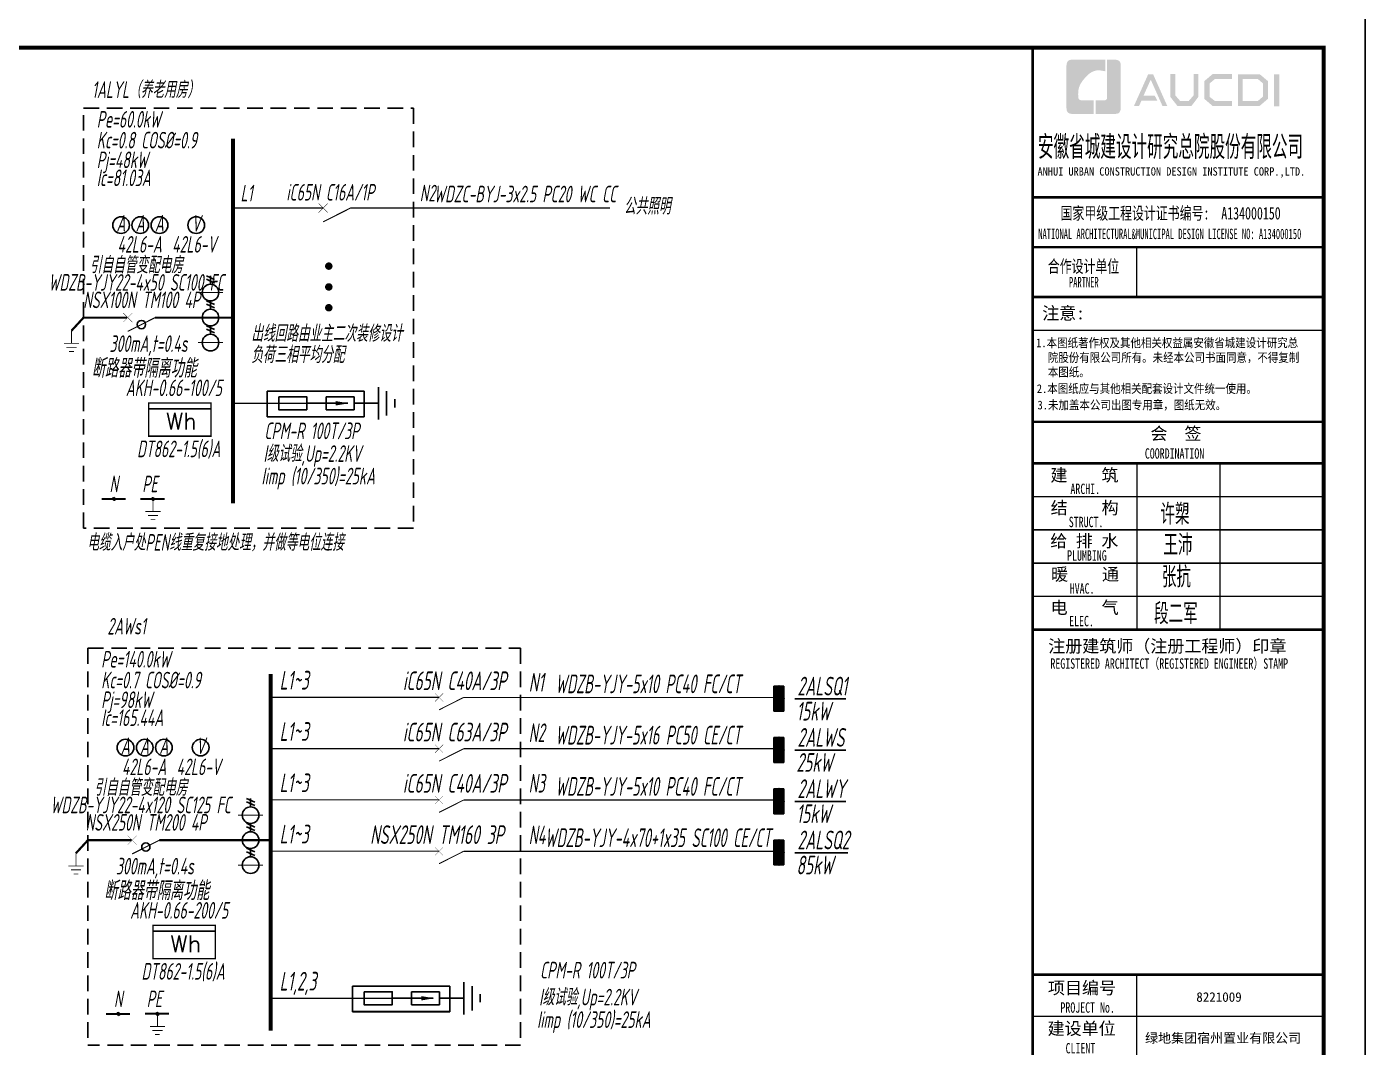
# Model space of a CAD drawing. Extents: x 491024 to 1725648, y 860327 to 1705161.
# Drawn here: x 578023 to 610215, y 1020857 to 1045404 of the extents above; entities that cross this region are included whole.
import ezdxf
from ezdxf.enums import TextEntityAlignment as Align

# ---------------------------------------------------------------- set-up
doc = ezdxf.new("R2010")
doc.units = 0
doc.header["$LTSCALE"] = 1000
doc.header["$MEASUREMENT"] = 0
doc.linetypes.add('DASH', pattern=[0.35, 0.25, -0.1])
doc.linetypes.add('DASH4', pattern=[0.1875, 0.125, -0.0625])
for name, color, linetype in [('DIM-照明', 3, 'Continuous'), ('ELEMENT', 3, 'Continuous'), ('EQUIP-箱柜', 3, 'Continuous'), ('PUB_TITLE', 7, 'Continuous'), ('WIRE-消防', 4, 'Continuous'), ('WIRE-照明', 2, 'Continuous'), ('图框', 140, 'Continuous'), ('图签文字', 147, 'Continuous')]:
    doc.layers.add(name, color=color, linetype=linetype)
doc.layers.add('图签', color=147, linetype='Continuous', lineweight=18)
doc.styles.add('_SIMPLEX', font='SIMPLEX.shx', dxfattribs={"width": 0.8, "bigfont": 'hztxt.shx'})
doc.styles.add('_TCH_LABEL', font='simhei.ttf')
doc.styles.add('HT', font='simhei.ttf')
doc.styles.add('HZTXT', font='gbeitc.shx', dxfattribs={"width": 0.8, "height": 400, "bigfont": 'hztxt.shx'})
doc.styles.get("Standard").update_dxf_attribs({"font": 'gbenor.shx', "bigfont": 'gbcbig.shx'})
doc.styles.add('宋体', font='', dxfattribs={"height": 50})
doc.styles.add('建筑图签-1', font='simhei.ttf', dxfattribs={"width": 0.7})
doc.styles.add('建筑图签-2', font='TXT.shx', dxfattribs={"width": 0.5, "bigfont": 'HZTXT.shx'})
doc.styles.get('宋体').set_extended_font_data('SimSun')

# ---------------------------------------------------------------- blocks, each defined once
blk = doc.blocks.new('1107AA')
at = {"color": 3, "linetype": 'Continuous'}
for points, const_width in [([(0, -7.5), (-3.79, 0)], 0.3), ([(-1.25, 1.25), (1.25, -1.25)], 0.1), ([(1.25, 1.25), (-1.25, -1.25)], 0.1)]:
    blk.add_lwpolyline(points, dxfattribs=dict(at, const_width=const_width))
blk = doc.blocks.new('0114')
at = {"color": 3, "linetype": 'Continuous', "const_width": 0.3}
for points in [[(0, 0), (0, -4.58)], [(-2.75, -4.58), (2.75, -4.58)], [(-1.83, -6.01), (1.83, -6.01)], [(-0.86, -7.5), (0.86, -7.5)]]:
    blk.add_lwpolyline(points, dxfattribs=at)
blk = doc.blocks.new('*X206')
at = {"color": 0}
for p, q in [((197.1, 124.2), (199.7, 126.7)), ((197.2, 123.8), (200.1, 126.7)), ((197.2, 124.6), (199.2, 126.7)), ((197.3, 123.4), (200.4, 126.6)), ((197.3, 125.2), (198.6, 126.5)), ((197.4, 123.1), (200.7, 126.5)), ((197.5, 122.9), (201, 126.3)), ((197.7, 122.6), (201.2, 126.1)), ((197.9, 122.4), (201.4, 125.9)), ((198.1, 122.2), (201.6, 125.7)), ((198.4, 122), (201.8, 125.4)), ((198.7, 121.9), (201.9, 125.2)), ((199, 121.8), (202, 124.8)), ((199.4, 121.7), (202.1, 124.5)), ((199.8, 121.7), (202.1, 124.1)), ((200.3, 121.8), (202, 123.5)), ((201.2, 122.3), (201.6, 122.7))]:
    blk.add_line(p, q, dxfattribs=at)
blk = doc.blocks.new('HC000089')
at = {"color": 4, "linetype": 'Continuous', "const_width": 0.2}
blk.add_lwpolyline([(-1.8, -1.8, 0.198912), (0, -2.5, 0.198912), (1.8, -1.8, 0.198912), (2.5, 0, 0.198912), (1.8, 1.8, 0.198912), (0, 2.5, 0.198912), (-1.8, 1.8, 0.198912), (-2.5, 0, 0.198912)], format="xyb", close=True, dxfattribs=at)
at = {"color": 4}
blk.add_blockref('*X206', (-199.6, -124.2), dxfattribs=at)
blk = doc.blocks.new('A$C7C37685A')
at = {"layer": 'ELEMENT', "color": 3}
for p, q in [((1135, -260), (1135, 260)), ((294, 104), (294, -104)), ((745, 104), (294, 104)), ((641, 0), (294, 0)), ((745, -104), (745, 104)), ((1264, -195), (1264, 195)), ((1394, -65), (1394, 65)), ((294, -104), (745, -104))]:
    blk.add_line(p, q, dxfattribs=at)
for points in [[(294, 0), (0, 0)], [(745, 0), (1135, 0)]]:
    blk.add_lwpolyline(points, dxfattribs=at)
for points in [[(658, 0), (450, -35), (450, 35), (658, 0)], [(450, 35), (658, 0), (450, -35), (450, 35)], [(450, -35), (450, 35), (658, 0), (450, 35)]]:
    blk.add_solid(points, dxfattribs=at)
blk = doc.blocks.new('A$C64190E90')
at = {"layer": 'DIM-照明', "color": 3}
blk.add_lwpolyline([(0, 104), (450, 104), (450, -104), (0, -104)], close=True, dxfattribs=at)
at = {"layer": 'DIM-照明'}
blk.add_blockref('A$C7C37685A', (466, 0), dxfattribs=at)
blk = doc.blocks.new('A$C5F6A5641')
at = {"layer": 'WIRE-照明', "color": 3}
for p, q in [((0, 0), (2337, 0)), ((0, -611), (0, 0)), ((2337, 0), (2337, -611)), ((2337, -611), (0, -611))]:
    blk.add_line(p, q, dxfattribs=at)
blk = doc.blocks.new('0923')
at = {"color": 3, "linetype": 'Continuous'}
for p, q in [((-5, -3.75), (-2.5, -3.75)), ((-4.61, -5), (-3.5, -2.5)), ((-3.56, -5), (-2.45, -2.5)), ((2.5, -3.75), (5, -3.75)), ((2.89, -5), (4, -2.5)), ((3.94, -5), (5.05, -2.5)), ((10, -3.75), (12.5, -3.75)), ((10.39, -5), (11.5, -2.5)), ((11.44, -5), (12.55, -2.5))]:
    blk.add_line(p, q, dxfattribs=at)
at = {"color": 3, "linetype": 'Continuous', "const_width": 0.3}
for points in [[(-7.5, 0), (-7.5, -7.5)], [(0, 0), (0, -7.5)], [(7.5, 0), (7.5, -7.5)]]:
    blk.add_lwpolyline(points, dxfattribs=at)
at = {"color": 3, "linetype": 'Continuous'}
for centre in [(-7.5, -3.75), (0, -3.75), (7.5, -3.75)]:
    blk.add_circle(centre, 2.5, dxfattribs=at)
blk = doc.blocks.new('$element$00000586')
blk.add_line((0.173, 0), (0.173, -1))
at = {"const_width": 0.0233}
blk.add_lwpolyline([(-0.267, 0), (0.267, 0), (0.267, -1), (-0.267, -1), (-0.267, 0)], dxfattribs=at)
at = {"style": '_SIMPLEX'}
blk.add_text('Wh', height=0.2667, rotation=270, dxfattribs=at).set_placement((-0.161, -0.281))
at = {"flags": 9}
blk.add_attdef('S', (0, 0), '', height=0.00000667, dxfattribs=at)
blk.add_attdef('S', (0, 0), '', height=0.00000667, dxfattribs=at)
blk.add_attdef('S', (0, 0), '', height=0.00000667, dxfattribs=at)
blk = doc.blocks.new('*X189')
at = {"color": 0}
for p, q in [((-250, 33), (-83, 200)), ((-250, 68), (-118, 200)), ((-250, 104), (-154, 200)), ((-250, 139), (-189, 200)), ((-250, 174), (-224, 200)), ((-247, 0), (-47, 200)), ((-212, 0), (-12, 200)), ((-177, 0), (23, 200)), ((-141, 0), (59, 200)), ((-106, 0), (94, 200)), ((-71, 0), (129, 200)), ((-35, 0), (165, 200)), ((0, 0), (200, 200)), ((35, 0), (235, 200)), ((71, 0), (250, 179)), ((106, 0), (250, 144)), ((141, 0), (250, 109)), ((177, 0), (250, 73)), ((212, 0), (250, 38)), ((247, 0), (250, 3))]:
    blk.add_line(p, q, dxfattribs=at)
blk = doc.blocks.new('$equip$00001421')
for p, q in [((0.75, 0.6), (-0.75, 0.6)), ((-0.75, 0.6), (-0.75, 0)), ((-0.75, 0), (0.75, 0)), ((0.75, 0), (0.75, 0.6))]:
    blk.add_line(p, q)
at = {"const_width": 0.6}
blk.add_lwpolyline([(-0.75, 0.3), (0.75, 0.3)], dxfattribs=at)
for p in [(-0.75, 0.3), (0, 0.6), (0, 0), (0.75, 0.3)]:
    blk.add_point(p)
at = {"xscale": 0.00300000000061118, "yscale": 0.00300000000061118, "zscale": 0.00300000000061118}
blk.add_blockref('*X189', (0, 0), dxfattribs=at)
at = {"style": '_TCH_LABEL', "flags": 9}
blk.add_attdef('A', (0, 0), '', height=0.00002, dxfattribs=at)
blk = doc.blocks.new('院标1')
h = blk.add_hatch(color=150)
h.dxf.hatch_style = 1
h.set_gradient(color1=(33, 113, 253), color2=(33, 113, 253), tint=1, name='INVCURVED')
edge = h.paths.add_edge_path()
edge.add_spline(control_points=[(116373, 648379), (116379, 648379), (116382, 648379), (116391, 648379), (116391, 648379), (116391, 648379), (116616, 648379), (116616, 648379), (116616, 648379), (116616, 648379), (116616, 648054), (116616, 648054), (116616, 648054), (116616, 648054), (116108, 648054), (116108, 648054), (116108, 648054), (116028, 648054), (115963, 648111), (115963, 648199), (115963, 648199), (115963, 648199), (115963, 649215), (115963, 649215), (115963, 649215), (115963, 649295), (116018, 649360), (116108, 649360), (116108, 649360), (116108, 649360), (116897, 649360), (116897, 649360), (116897, 649360), (116897, 649360), (116897, 649080), (116897, 649080), (116897, 649080), (116897, 649080), (116566, 649140), (116356, 648859), (116356, 648859), (116245, 648719), (116240, 648545), (116247, 648466), (116247, 648466), (116254, 648386), (116247, 648466), (116247, 648466), (116247, 648466), (116247, 648466), (116258, 648374), (116373, 648379)], knot_values=[0, 0, 0, 0, 0.071429, 0.071429, 0.071429, 0.107143, 0.142857, 0.142857, 0.142857, 0.178571, 0.214286, 0.214286, 0.214286, 0.25, 0.285714, 0.285714, 0.285714, 0.321429, 0.357143, 0.357143, 0.357143, 0.392857, 0.428571, 0.428571, 0.428571, 0.464286, 0.5, 0.5, 0.5, 0.535714, 0.571429, 0.571429, 0.571429, 0.607143, 0.642857, 0.642857, 0.642857, 0.678571, 0.714286, 0.714286, 0.714286, 0.75, 0.785714, 0.785714, 0.785714, 0.821429, 0.857143, 0.857143, 0.857143, 0.928571, 1, 1, 1, 1], degree=3, periodic=0)
h = blk.add_hatch(color=150)
h.dxf.hatch_style = 1
h.set_gradient(color1=(33, 113, 253), color2=(33, 113, 253), tint=1, name='INVCURVED')
edge = h.paths.add_edge_path()
edge.add_spline(control_points=[(117268, 649215), (117268, 649215), (117268, 648199), (117268, 648199), (117268, 648199), (117268, 648114), (117212, 648054), (117123, 648054), (117123, 648054), (117123, 648054), (116663, 648054), (116663, 648054), (116663, 648054), (116663, 648054), (116663, 648379), (116663, 648379), (116663, 648379), (116663, 648379), (116865, 648379), (116865, 648379), (116865, 648379), (116907, 648379), (116941, 648413), (116941, 648455), (116941, 648455), (116941, 648455), (116941, 649360), (116941, 649360), (116941, 649360), (116941, 649360), (117123, 649360), (117123, 649360), (117123, 649360), (117204, 649360), (117268, 649306), (117268, 649215)], knot_values=[0, 0, 0, 0, 0.1, 0.1, 0.1, 0.15, 0.2, 0.2, 0.2, 0.25, 0.3, 0.3, 0.3, 0.35, 0.4, 0.4, 0.4, 0.45, 0.5, 0.5, 0.5, 0.55, 0.6, 0.6, 0.6, 0.65, 0.7, 0.7, 0.7, 0.75, 0.8, 0.8, 0.8, 0.9, 1, 1, 1, 1], degree=3, periodic=0)
blk = doc.blocks.new('2q3q2342q35q2343r5q23rwetr')
at = {"layer": 'PUB_TITLE'}
h = blk.add_hatch(color=147, dxfattribs=at)
h.paths.add_polyline_path([(3533426, 3160669), (3533552, 3160669), (3533552, 3159898), (3533426, 3159898)])
h.paths.add_polyline_path([(3532673, 3160552), (3532673, 3160026), (3533034, 3160026), (3533158, 3160133), (3533158, 3160451), (3533038, 3160552)], flags=16)
h.paths.add_polyline_path([(3532555, 3160670), (3532555, 3159908), (3533078, 3159908), (3533276, 3160078), (3533276, 3160506), (3533081, 3160670)])
h.paths.add_polyline_path([(3532412, 3160674), (3532412, 3160558), (3532005, 3160558), (3531873, 3160447), (3531873, 3160128), (3532005, 3160025), (3532415, 3160025), (3532415, 3159904), (3531951, 3159904), (3531748, 3160078), (3531748, 3160506), (3531947, 3160674)])
h.paths.add_polyline_path([(3530929, 3160672), (3531050, 3160672), (3531050, 3160161), (3531164, 3160030), (3531375, 3160030), (3531489, 3160161), (3531489, 3160672), (3531603, 3160672), (3531603, 3160124), (3531438, 3159907), (3531101, 3159907), (3530929, 3160126)])
h.paths.add_polyline_path([(3530398, 3160671), (3530515, 3160671), (3530857, 3159906), (3530741, 3159906), (3530459, 3160540), (3530284, 3160152), (3530556, 3160152), (3530616, 3160037), (3530236, 3160037), (3530177, 3159904), (3530054, 3159904)])
at = {"layer": '图框'}
for p, q in [((3527618, 3157710), (3534618, 3157710)), ((3527618, 3157710), (3534618, 3157710)), ((3527618, 3156510), (3534618, 3156510))]:
    blk.add_line(p, q, dxfattribs=at)
for points, const_width in [([(3527618, 3121310), (3527618, 3161310)], 70), ([(3527618, 3157710), (3534618, 3157710)], 60), ([(3527618, 3156510), (3534618, 3156510)], 60), ([(3527618, 3156510), (3534618, 3156510)], 60), ([(3530118, 3156510), (3530118, 3155310)], 35), ([(3527618, 3155310), (3534618, 3155310)], 60), ([(3527618, 3155310), (3534618, 3155310)], 60), ([(3527618, 3154510), (3534618, 3154510)], 35), ([(3527626, 3152310), (3534626, 3152310)], 60), ([(3527626, 3151310), (3534626, 3151310)], 70), ([(3527626, 3151310), (3534626, 3151310)], 70), ([(3530126, 3151310), (3530126, 3147310)], 35), ([(3532126, 3151310), (3532126, 3147310)], 35), ([(3527626, 3150510), (3534626, 3150510)], 35), ([(3527626, 3149710), (3534626, 3149710)], 35), ([(3527626, 3148910), (3534626, 3148910)], 35), ([(3527626, 3148110), (3534626, 3148110)], 35), ([(3527626, 3147310), (3534626, 3147310)], 70), ([(3527618, 3139010), (3534618, 3139010)], 70), ([(3527618, 3139010), (3534618, 3139010)], 70), ([(3530118, 3135010), (3530118, 3139010)], 35), ([(3527618, 3138010), (3534618, 3138010)], 35)]:
    blk.add_lwpolyline(points, dxfattribs=dict(at, const_width=const_width))
blk.add_blockref('院标1', (3412469, 2511661))
at = {"layer": 'PUB_TITLE', "style": 'HT', "width": 0.88}
for s, p in [('1.本图纸著作权及其他相关权益属安徽省城建设计研究总', (3527703, 3154103)), ('院股份有限公司所有。未经本公司书面同意，不得复制', (3527983, 3153749)), ('本图纸。', (3527983, 3153399)), (' 2.本图纸应与其他相关配套设计文件统一使用。 ', (3527593, 3153002)), ('3.未加盖本公司出图专用章，图纸无效。', (3527736, 3152608))]:
    blk.add_text(s, height=210, dxfattribs=at).set_placement(p)
at = {"layer": '图签', "color": 2, "style": '宋体'}
for s, height, p in [('8221009', 229.3, (3531555, 3138358)), ('绿地集团宿州置业有限公司', 229.34, (3530323, 3137372))]:
    blk.add_text(s, height=height, dxfattribs=at).set_placement(p)
at = {"layer": '图签文字', "color": 7, "style": '建筑图签-1'}
for s, height, width, p in [('安徽省城建设计研究总院股份有限公司', 500, 0.55, (3527746, 3158687)), ('国家甲级工程设计证书编号:  A134000150', 300, 0.7, (3528290, 3157177)), ('合作设计单位', 300, 0.7, (3527983, 3155900))]:
    blk.add_text(s, height=height, dxfattribs=dict(at, width=width)).set_placement(p)
at = {"layer": '图签文字', "linetype": 'Continuous', "style": '建筑图签-1', "width": 0.91}
blk.add_text('ANHUI URBAN CONSTRUCTION DESIGN INSTITUTE CORP.,LTD.', height=200, dxfattribs=at).set_placement((3527736, 3158232))
at = {"layer": '图签文字', "style": '建筑图签-1'}
for s, width, p in [('NATIONAL ARCHITECTURAL&MUNICIPAL DESIGN LICENSE NO: A134000150', 0.6, (3527754, 3156705)), ('PARTNER', 0.6, (3528492, 3155544)), ('COORDINATION', 0.7, (3530317, 3151423)), ('ARCHI.', 0.7, (3528527, 3150572)), ('STRUCT.', 0.7, (3528487, 3149775)), ('PLUMBING', 0.7, (3528447, 3148969)), ('HVAC.', 0.7, (3528511, 3148175)), ('ELEC.', 0.7, (3528496, 3147391)), ('REGISTERED ARCHITECT（REGISTERED ENGINEER）STAMP', 0.7, (3528046, 3146369)), ('PROJECT No.', 0.7, (3528287, 3138095, -1799)), ('CLIENT', 0.7, (3528411, 3137116))]:
    blk.add_text(s, height=250, dxfattribs=dict(at, width=width)).set_placement(p)
at = {"layer": '图签文字', "color": 7, "style": '建筑图签-1'}
for s, p in [('注意:', (3527849, 3154773)), ('会  签', (3530452, 3151878)), ('建    筑', (3528047, 3150877)), ('结    构', (3528052, 3150089)), ('给 排 水', (3528043, 3149295)), ('暖    通', (3528061, 3148492)), ('电    气', (3528051, 3147692)), ('注册建筑师（注册工程师）印章', (3527993, 3146764)), ('项目编号', (3527986, 3138543)), ('建设单位', (3527978, 3137565))]:
    blk.add_text(s, height=300, dxfattribs=at).set_placement(p)
at = {"layer": '图签文字', "color": 1, "style": '建筑图签-2', "width": 0.7}
for s, p in [('许槊', (3530692, 3149838)), ('王沛', (3530763, 3149097)), ('张抗', (3530727, 3148326)), ('段二军', (3530538, 3147442))]:
    blk.add_text(s, height=500, dxfattribs=at).set_placement(p)

msp = doc.modelspace()

# ---------------------------------------------------------------- linework, layer by layer
at = {"layer": 'DIM-照明', "color": 3, "linetype": 'DASH4', "ltscale": 3}
for p, q in [((579387.7, 1033343.3), (579387.7, 1043443.8)), ((579387.7, 1043443.8), (587325.5, 1043443.8)), ((587325.5, 1043443.8), (587325.5, 1033343.3)), ((587325.5, 1033343.3), (579387.7, 1033343.3)), ((579494.3, 1030456.3), (589900.9, 1030456.3)), ((579494.3, 1030456.3), (579494.3, 1020905.6)), ((589900.9, 1030456.3), (589900.9, 1020905.6)), ((589900.9, 1020905.6), (579494.3, 1020905.6))]:
    msp.add_line(p, q, dxfattribs=at)
at = {"layer": 'DIM-照明', "color": 7}
for p, q in [((596497.4, 1029236.7), (597724.7, 1029236.7)), ((596497.4, 1028003), (597724.7, 1028003)), ((596497.4, 1026769.3), (597724.7, 1026769.3)), ((596497.4, 1025535.6), (597767, 1025535.6))]:
    msp.add_line(p, q, dxfattribs=at)
at = {"layer": 'DIM-照明', "color": 3, "const_width": 100, "elevation": 0}
msp.add_lwpolyline([(582983.4, 1042713.6), (582983.4, 1033941.8)], dxfattribs=at)
at = {"layer": 'DIM-照明', "color": 3, "linetype": 'Continuous'}
for points, const_width in [([(582983.4, 1041042.9), (585150.9, 1041042.9)], 28.8), ([(585808, 1041042.9), (592048.2, 1041042.9)], 28.8), ([(579387.7, 1038407.3), (579098.2, 1038091.7)], 52.6), ([(579387.7, 1038407.3), (580436.8, 1038407.3)], 52.6), ([(581108.4, 1038407.3), (582983.4, 1038407.3)], 52.6), ([(583889.2, 1029274.4), (585236.2, 1029274.4)], 29), ([(585236.2, 1029274.4), (587938.6, 1029274.4)], 29), ([(588528.5, 1029270), (595991.8, 1029270)], 29), ([(583889.2, 1028040.7), (585236.2, 1028040.7)], 29), ([(585236.2, 1028040.7), (587938.6, 1028040.7)], 29), ([(588528.5, 1028036.3), (595991.8, 1028036.3)], 29), ([(583889.2, 1026807), (585236.2, 1026807)], 29), ([(585236.2, 1026807), (587938.6, 1026807)], 29), ([(588528.5, 1026802.6), (595991.8, 1026802.6)], 29), ([(579494.3, 1025838.3), (579204.8, 1025522.7)], 52.6), ([(579494.3, 1025838.3), (580543.4, 1025838.3)], 52.6), ([(581215, 1025838.3), (583889.2, 1025838.3)], 52.6), ([(583889.2, 1025573.3), (585236.2, 1025573.3)], 29), ([(585236.2, 1025573.3), (587938.6, 1025573.3)], 29), ([(588528.5, 1025568.9), (595991.8, 1025568.9)], 29), ([(583889.2, 1022034.8), (587102.8, 1022034.8)], 29), ([(579927.1, 1021656.6), (580507.6, 1021656.6)], 47.5), ([(580864.6, 1021660.7), (581445, 1021660.7)], 47.5)]:
    msp.add_lwpolyline(points, dxfattribs=dict(at, const_width=const_width))
at = {"layer": 'DIM-照明', "color": 7, "const_width": 90, "elevation": 0}
for points in [[(585241.9, 1039645.9, 1), (585331.9, 1039645.9, 1)], [(585241.9, 1039145.3, 1), (585331.9, 1039145.3, 1)], [(585241.9, 1038644.8, 1), (585331.9, 1038644.8, 1)]]:
    msp.add_lwpolyline(points, format="xyb", close=True, dxfattribs=at)
at = {"layer": 'DIM-照明', "color": 3, "linetype": 'Continuous', "elevation": 0}
for points, const_width in [([(584757.5, 1036346.6), (582983.4, 1036346.6)], 28.8), ([(579820.6, 1034043.8), (580401, 1034043.8)], 47.5), ([(580758, 1034047.9), (581338.5, 1034047.9)], 47.5)]:
    msp.add_lwpolyline(points, dxfattribs=dict(at, const_width=const_width))
at = {"layer": 'DIM-照明', "color": 3, "const_width": 100}
msp.add_lwpolyline([(583889.2, 1029837.3), (583889.2, 1021251.9)], dxfattribs=at)
at = {"layer": 'DIM-照明', "color": 3, "linetype": 'Continuous'}
for centre in [(580779.9, 1038241.3), (580886.4, 1025672.3)]:
    msp.add_circle(centre, 100.1, dxfattribs=at)
at = {"layer": 'ELEMENT', "linetype": 'ByBlock'}
for centre in [(580291, 1040633.1), (580753, 1040633.1), (581215.1, 1040633.1), (582098.4, 1040633.1), (580397.5, 1028064.1), (580859.6, 1028064.1), (581321.6, 1028064.1), (582204.9, 1028064.1)]:
    msp.add_circle(centre, 201, dxfattribs=at)
at = {"layer": 'WIRE-照明', "color": 3}
for p, q in [((585858.4, 1022322.9), (588195.1, 1022322.9)), ((585858.4, 1021712.3), (585858.4, 1022322.9)), ((588195.1, 1022322.9), (588195.1, 1021712.3)), ((588195.1, 1021712.3), (585858.4, 1021712.3))]:
    msp.add_line(p, q, dxfattribs=at)
at = {"layer": '图框'}
msp.add_lwpolyline([(550815, 1045856), (610214.8, 1045856), (610214.8, 1003901.8), (550815, 1003901.8)], close=True, dxfattribs=at)
at = {"layer": '图框', "const_width": 100}
msp.add_lwpolyline([(553315, 1004901.8), (609215, 1004901.8), (609215, 1044901.8), (553315, 1044901.8)], close=True, dxfattribs=at)

# ---------------------------------------------------------------- block references
at = {"layer": 'DIM-照明', "linetype": 'Continuous'}
for p, xscale, yscale, zscale, rotation in [((585150.9, 1041042.9), 87.60960008323309, 87.60960008323309, 87.60960008323309, 89.99999998827529), ((580451.3, 1038407.3), 87.60960008323309, 87.60960008323309, 87.60960008323309, 89.99999998827529), ((587938.6, 1029270), 78.65151834487915, 78.65151834487915, 78.65151834487915, 90), ((587938.6, 1028036.3), 78.65151834487915, 78.65151834487915, 78.65151834487915, 90), ((587938.6, 1026802.6), 78.65151834487915, 78.65151834487915, 78.65151834487915, 90), ((580557.9, 1025838.3), 87.60960008323309, 87.60960008323309, 87.60960008323309, 89.99999998827529), ((587938.6, 1025568.9), 78.65151834487915, 78.65151834487915, 78.65151834487915, 90)]:
    msp.add_blockref('1107AA', p, dxfattribs=dict(at, xscale=xscale, yscale=yscale, zscale=zscale, rotation=rotation))
at = {"layer": 'DIM-照明', "linetype": 'DASH', "zscale": 66.49999999999999}
for p, xscale, yscale, rotation in [((579098.2, 1038091.7), -66.49999997299165, 66.50000019388972, 1.50656647157632e-06), ((581059.2, 1034047.9), -66.49999997299165, 66.50000019388972, 1.50656647157632e-06), ((579204.8, 1025522.7), -66.49999997299165, 66.50000019388972, 1.50656647157632e-06), ((581165.7, 1021660.7), -66.50000000000003, 66.5, 1.643353773062017e-06)]:
    msp.add_blockref('0114', p, dxfattribs=dict(at, xscale=xscale, yscale=yscale, rotation=rotation))
at = {"layer": 'DIM-照明'}
for p, xscale, yscale, zscale in [((580122.7, 1034043.7), 14.62999994307756, 14.62999994307756, 14.62999994307756), ((581059.2, 1034043.7), 14.62999994307756, 14.62999994307756, 14.62999994307756), ((580229.3, 1021656.5), 14.62999999523163, 14.62999999523163, 14.62999999523163), ((581165.8, 1021656.5), 14.62999999523163, 14.62999999523163, 14.62999999523163)]:
    msp.add_blockref('HC000089', p, dxfattribs=dict(at, xscale=xscale, yscale=yscale, zscale=zscale))
at = {"layer": 'ELEMENT', "linetype": 'ByBlock', "xscale": 80.11444089422005, "yscale": 80.11444089422005, "zscale": 80.11444089422005, "rotation": 89.9999984630715}
for p in [(582141.3, 1038407.3), (583106.5, 1025838.3)]:
    msp.add_blockref('0923', p, dxfattribs=at)
at = {"layer": 'ELEMENT', "color": 3, "linetype": 'ByBlock', "xscale": 1499.999999996973, "yscale": 1499.999999996973, "zscale": 1499.999999996973, "rotation": 90.0000000000266}
for p in [(580952.8, 1035955.5), (581059.3, 1023386.5)]:
    msp.add_blockref('$element$00000586', p, dxfattribs=at)
at = {"layer": 'EQUIP-箱柜', "xscale": 400, "yscale": 400, "zscale": 400, "rotation": 90}
for p in [(596231.8, 1029242.1), (596231.8, 1028008.4), (596231.8, 1026774.7), (596231.8, 1025541)]:
    msp.add_blockref('$equip$00001421', p, dxfattribs=at)
at = {"layer": 'WIRE-消防'}
for p in [(583803.7, 1036634.7, 0), (585858.4, 1022322.9)]:
    msp.add_blockref('A$C5F6A5641', p, dxfattribs=at)
at = {"layer": 'WIRE-照明'}
for p, xscale, yscale, zscale in [((584081.9, 1036346.6, 0), 1.500000001629815, 1.500000001629815, 1.500000001629815), ((586136.7, 1022034.8), 1.5, 1.5, 1.5)]:
    msp.add_blockref('A$C64190E90', p, dxfattribs=dict(at, xscale=xscale, yscale=yscale, zscale=zscale))
at = {"layer": '图框'}
msp.add_blockref('2q3q2342q35q2343r5q23rwetr', (-2925402.8, -2116408.3), dxfattribs=at)

# ---------------------------------------------------------------- texts
at = {"layer": 'DIM-照明', "color": 7, "linetype": 'Continuous', "style": 'HZTXT', "width": 0.7}
for s, p in [('1ALYL（养老用房）', (580877.4, 1043912.6)), ('引自自管变配电房', (580656, 1039695.9)), ('WDZB-YJY22-4x50 SC100 FC', (580654.9, 1039255.1)), ('NSX100N TM100 4P', (580785.2, 1038834.6)), ('引自自管变配电房', (580762.5, 1027126.9)), ('WDZB-YJY22-4x120 SC125 FC', (580761.5, 1026686.1)), ('NSX250N TM200 4P', (580891.8, 1026265.6))]:
    msp.add_text(s, height=400, rotation=0, dxfattribs=at).set_placement(p, align=Align.MIDDLE)
for s, p in [('Pe=60.0kW', (579707.1, 1042977.9)), ('Kc=0.8 COS%%C=0.9', (579707.1, 1042476.3)), ('Pj=48kW', (579707.1, 1042002.3)), ('Ic=81.03A', (579707.1, 1041570.4)), ('L1', (583164.5, 1041202.4)), ('iC65N C16A/1P', (584265.8, 1041223.6)), ('N2', (587475.8, 1041203)), ('Pe=140.0kW', (579813.7, 1029990.4)), ('Kc=0.7 COS%%C=0.9', (579813.7, 1029488.8)), ('Pj=98kW', (579813.7, 1029014.7)), ('Ic=165.44A', (579813.7, 1028582.8))]:
    msp.add_text(s, height=400, rotation=0, dxfattribs=at).set_placement(p)
msp.add_text('WDZC-BYJ-3x2.5 PC20 WC CC', height=400, dxfattribs=at).set_placement((590010, 1041381.5), align=Align.MIDDLE)
at = {"layer": 'DIM-照明', "color": 7, "style": 'HZTXT', "width": 0.7}
msp.add_text('公共照明', height=400, rotation=0, dxfattribs=at).set_placement((592385, 1040888.9))
at = {"layer": 'DIM-照明', "color": 7, "linetype": 'Continuous', "style": 'HZTXT', "width": 0.7}
for s, p in [('A', (580180, 1040677.4)), ('A', (580642.1, 1040677.4)), ('A', (581104.1, 1040677.4)), ('V', (581987.4, 1040677.4)), ('42L6-A', (580206.2, 1040170.4)), ('42L6-V', (581519.5, 1040170.4)), ('A', (580286.6, 1028108.4)), ('A', (580748.6, 1028108.4)), ('A', (581210.7, 1028108.4)), ('V', (582094, 1028108.4)), ('42L6-A', (580312.7, 1027601.4)), ('42L6-V', (581626.1, 1027601.4))]:
    msp.add_text(s, height=400, dxfattribs=at).set_placement(p, align=Align.MIDDLE_LEFT)
for s, p in [('出线回路由业主二次装修设计', (583420.5, 1037826)), ('300mA,t=0.4s', (580014, 1037581.5)), ('负荷三相平均分配', (583420.5, 1037314.3)), ('AKH-0.66-100/5', (580402.3, 1036518.4)), ('CPM-R 100T/3P', (583738.7, 1035483.3, 0)), ('DT862-1.5(6)A', (580676.8, 1035050)), ('I级试验,Up=2.2KV', (583717, 1034937.3, 0)), ('Iimp (10/350)=25kA', (583667.6, 1034395.8, 0)), ('电缆入户处PEN线重复接地处理，并做等电位连接', (579474.8, 1032799.2, 0)), ('300mA,t=0.4s', (580167.2, 1025012.5)), ('AKH-0.66-200/5', (580508.8, 1023949.4)), ('DT862-1.5(6)A', (580783.4, 1022481)), ('CPM-R 100T/3P', (590368.1, 1022511.2)), ('I级试验,Up=2.2KV', (590346.5, 1021862.6)), ('Iimp (10/350)=25kA', (590297, 1021321.1))]:
    msp.add_text(s, height=400, dxfattribs=at).set_placement(p)
at = {"layer": 'DIM-照明', "color": 7, "style": 'HZTXT'}
for s, height, width, p in [('断路器带隔离功能', 450, 0.7, (580846.2, 1037213.8, 0)), ('2AWs1', 400, 0.7, (580423.9, 1030984)), ('WDZB-YJY-5x10 PC40 FC/CT', 450, 0.65, (592968.4, 1029598.2)), ('WDZB-YJY-5x16 PC50 CE/CT', 450, 0.65, (592968.4, 1028364.5)), ('WDZB-YJY-5x10 PC40 FC/CT', 450, 0.65, (592968.4, 1027130.8)), ('WDZB-YJY-4x70+1x35 SC100 CE/CT', 450, 0.65, (593204.9, 1025897.1)), ('断路器带隔离功能', 450, 0.7, (581145.5, 1024644.8, 0))]:
    msp.add_text(s, height=height, dxfattribs=dict(at, width=width)).set_placement(p, align=Align.MIDDLE)
at = {"layer": 'DIM-照明', "linetype": 'Continuous', "style": 'HZTXT', "width": 0.7}
for s, p in [('N', (580013, 1034206.6)), ('PE', (580801.3, 1034206.6))]:
    msp.add_text(s, height=400, rotation=0, dxfattribs=at).set_placement(p)
at = {"layer": 'DIM-照明', "color": 7, "style": 'HZTXT'}
for s, width, p in [('L1~3', 0.7, (584105, 1029459.8)), ('iC65N C40A/3P', 0.7, (587069.3, 1029446.1)), ('N1', 0.7, (590095.3, 1029410.7)), ('2ALSQ1', 0.7, (596559.7, 1029318.6)), ('15kW', 0.7, (596535.7, 1028715.5)), ('L1~3', 0.7, (584105, 1028226.1)), ('iC65N C63A/3P', 0.7, (587069.3, 1028212.4)), ('N2', 0.65, (590095.3, 1028196.1)), ('2ALWS', 0.7, (596559.7, 1028084.9)), ('25kW', 0.7, (596535.7, 1027481.8)), ('L1~3', 0.7, (584105, 1026992.4)), ('iC65N C40A/3P', 0.7, (587069.3, 1026978.7)), ('N3', 0.65, (590095.3, 1026981.5)), ('2ALWY', 0.7, (596559.7, 1026851.2)), ('15kW', 0.7, (596535.7, 1026248.1)), ('L1~3', 0.7, (584105, 1025758.7)), ('NSX250N TM160 3P', 0.7, (586281.4, 1025745)), ('N4', 0.65, (590095.3, 1025737.6)), ('2ALSQ2', 0.7, (596559.7, 1025617.6)), ('85kW', 0.7, (596535.7, 1025014.4)), ('L1,2,3', 0.7, (584105, 1022220.3))]:
    msp.add_text(s, height=450, dxfattribs=dict(at, width=width)).set_placement(p)
at = {"layer": 'DIM-照明', "linetype": 'Continuous', "style": 'HZTXT', "width": 0.7}
for s, p in [('N', (580119.6, 1021819.4)), ('PE', (580907.9, 1021819.4))]:
    msp.add_text(s, height=400, dxfattribs=at).set_placement(p)

doc.saveas('drawing.dxf')
